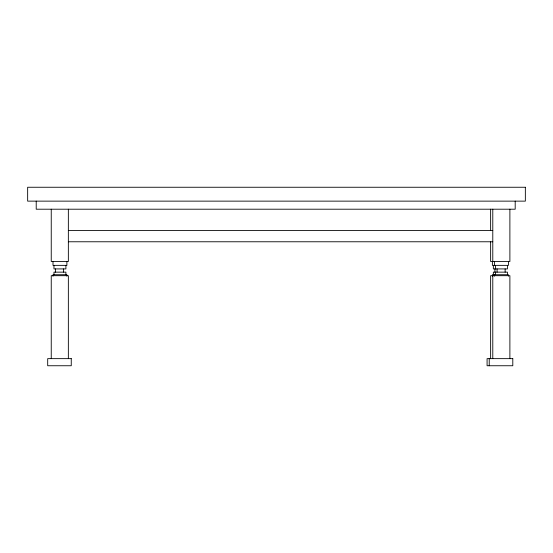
<?xml version="1.0" encoding="UTF-8"?>
<svg xmlns="http://www.w3.org/2000/svg" width="553" height="553" viewBox="0 0 553 553"><rect width="100%" height="100%" fill="white"/><g stroke="black" fill="none" stroke-linecap="round" stroke-linejoin="round"><path stroke-width="0.83" d="M68.351 230.477L492.785 230.477M68.351 241.772L492.785 241.772M515.196 201.133L515.196 209.207L36.215 209.207L36.215 201.133M509.887 209.207L509.887 261.493L490.629 261.493L490.629 241.779M509.887 358.641L509.887 275.691L490.629 275.691L490.629 358.641M508.421 261.493L508.421 265.364L492.391 265.364L492.391 261.493M508.421 276.175L508.421 274.723L492.391 274.723L492.391 276.175M507.447 265.364L507.447 268.917L493.352 268.917L493.352 265.364M507.447 274.723L507.447 272.145L493.352 272.145L493.352 274.723M505.138 268.917L505.138 272.145M497.071 268.917L497.071 272.145M495.502 265.364L495.502 268.917M495.502 272.145L495.502 274.723M494.914 268.917L494.914 272.145M494.548 261.493L494.548 265.364M494.548 274.723L494.548 276.175M492.785 209.207L492.785 261.493M492.785 275.691L492.785 358.641M490.629 209.207L490.629 230.636M489.232 358.641L489.232 365.747M68.351 209.207L68.351 261.493L51.242 261.493L51.242 209.207M68.351 358.641L68.351 275.691L51.242 275.691L51.242 358.641M66.885 261.493L66.885 265.364L53.005 265.364L53.005 261.493M66.885 276.175L66.885 274.723L53.005 274.723L53.005 276.175M65.904 265.364L65.904 268.917L53.966 268.917L53.966 265.364M65.904 274.723L65.904 272.145L53.966 272.145L53.966 274.723M63.602 268.917L63.602 272.145M55.528 268.917L55.528 272.145M525.35 187.253L27.65 187.253L27.65 201.133L525.35 201.133L525.35 187.253M71.254 358.641L47.696 358.641L47.696 365.747L71.254 365.747L71.254 358.641M512.797 358.641L487.082 358.641L487.082 365.747L512.797 365.747L512.797 358.641"/></g></svg>
